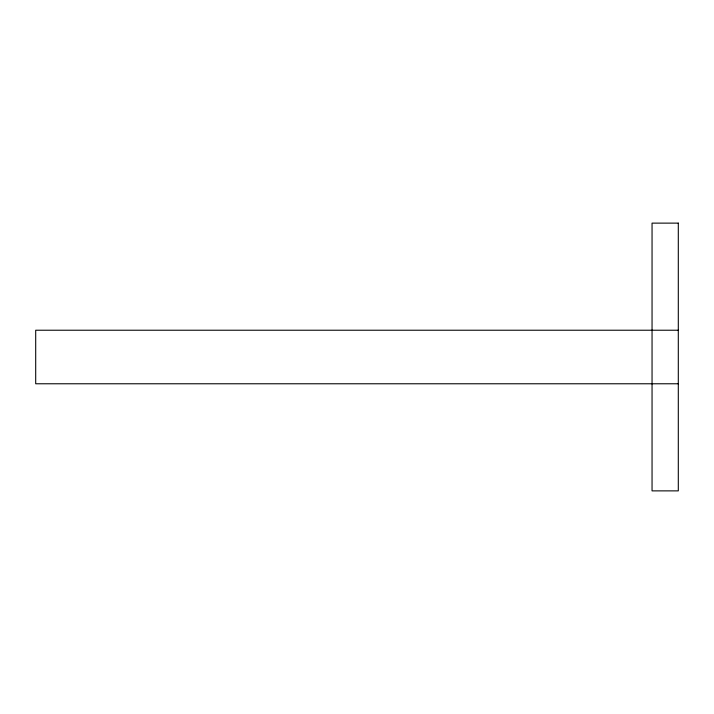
<?xml version="1.0" encoding="UTF-8"?>
<svg xmlns="http://www.w3.org/2000/svg" width="714" height="714" viewBox="0 0 714 714"><rect width="100%" height="100%" fill="white"/><g stroke="black" fill="none" stroke-linecap="round" stroke-linejoin="round"><path stroke-width="1.07" d="M678.3 330.225L35.7 330.225L35.7 383.775L678.3 383.775M678.3 223.125L652.052 223.125L652.052 490.875L678.3 490.875L678.3 223.125"/></g></svg>
